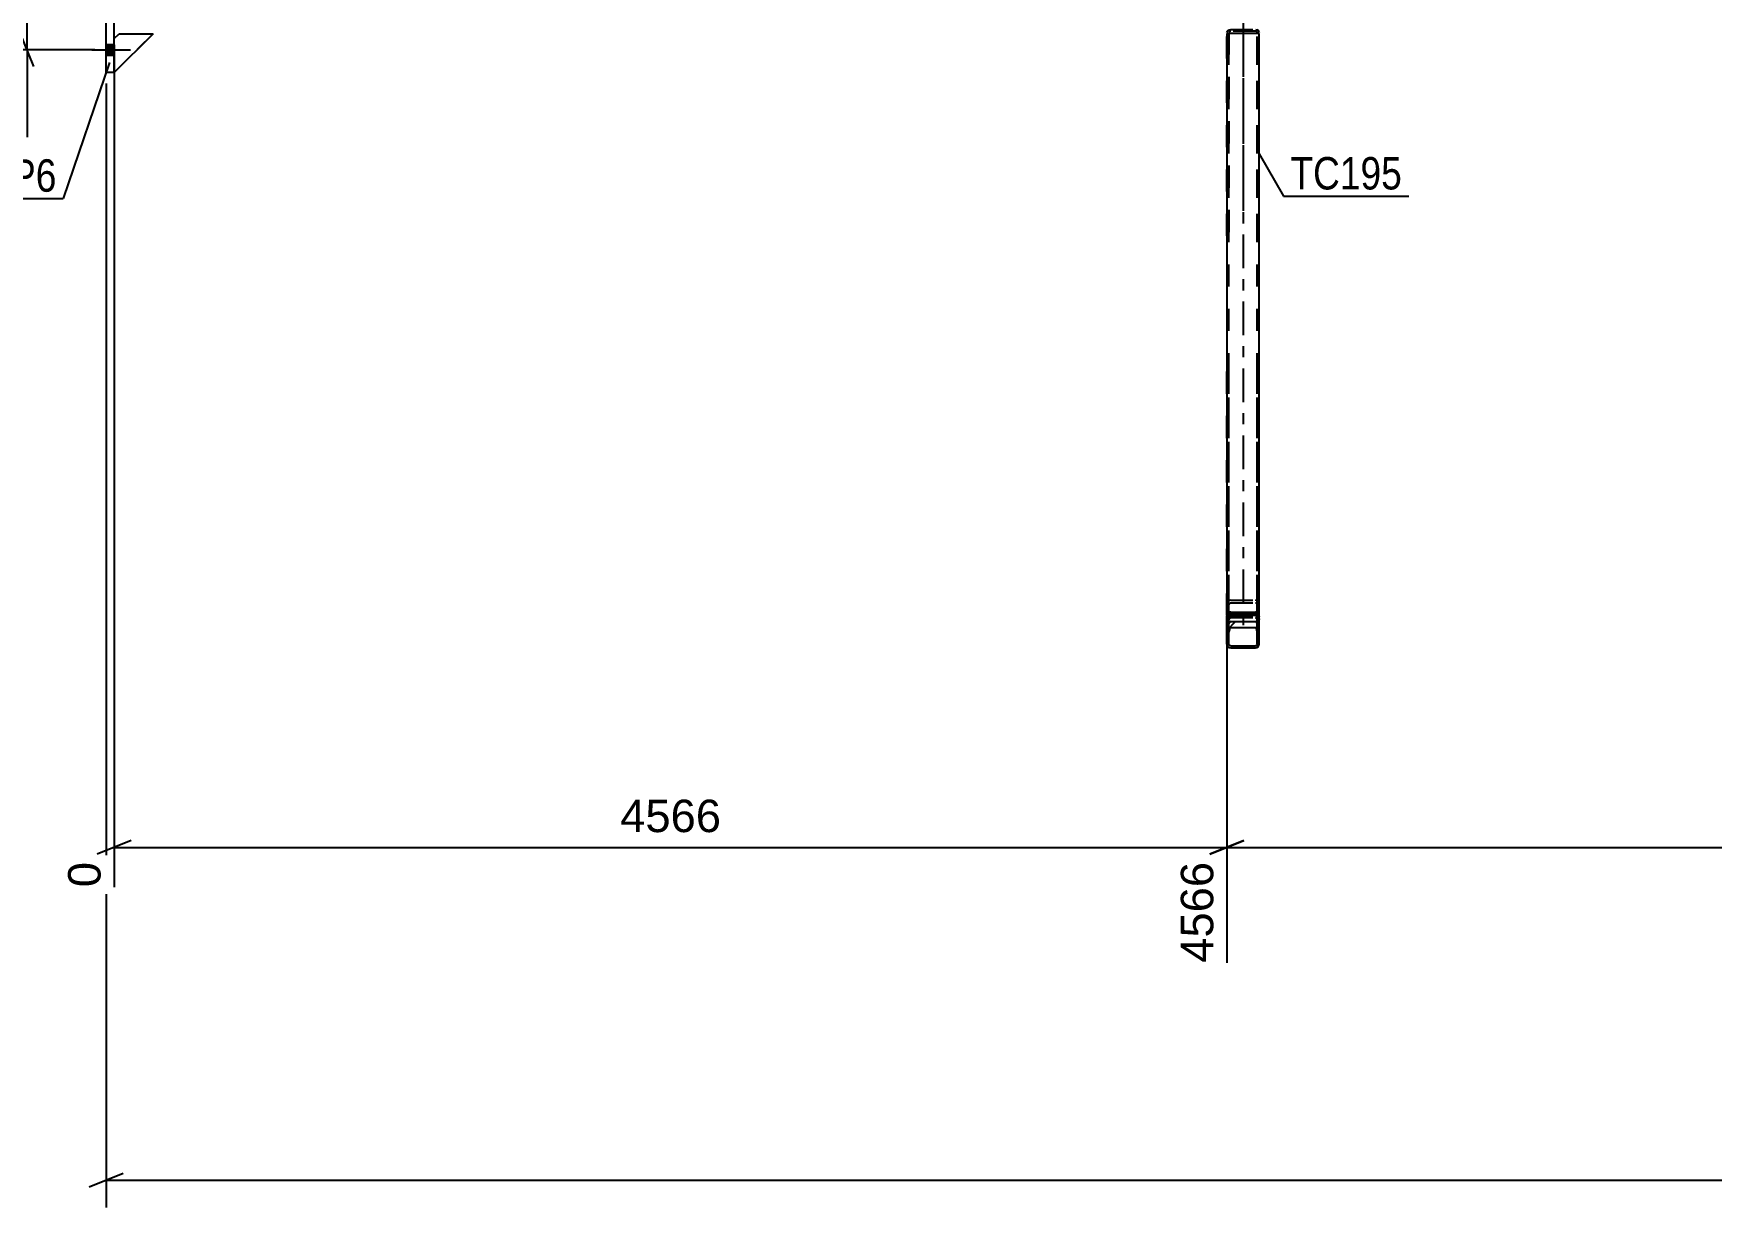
# Model space of a CAD drawing. Header units: millimetres. Extents: x -82 to 1107, y -546 to 295.
# Drawn here: x -7.1 to 141.1, y 100.1 to 203.8 of the extents above; entities that cross this region are included whole.
import ezdxf

# ---------------------------------------------------------------- set-up
doc = ezdxf.new("R2010")
doc.units = ezdxf.units.MM
doc.linetypes.add('DXK_LINE_DOT2', pattern=[3.9198, 1.9599, -1.9599])
doc.linetypes.add('DXK_LINE_DOT3', pattern=[5.9187, 2.979, -0.9799, 0.9799, -0.9799])
doc.styles.add('Arial', font='ARIAL.TTF', dxfattribs={"height": 0.2})
doc.styles.add('Arial Narrow', font='ARIALN.TTF', dxfattribs={"height": 0.2})

# ---------------------------------------------------------------- blocks, each defined once
blk = doc.blocks.new('Bolt-761553693-3289 - 3219')
at = {"linetype": 'Continuous'}
for points in [[(0, 210.51), (0, 211.45), (-0.71, 211.45), (-0.71, 210.51)], [(0, 210.51), (0, 211.45), (-0.71, 211.45), (-0.71, 210.51)], [(0, 201.94), (0, 202.88), (-0.71, 202.88), (-0.71, 201.94)], [(0, 201.94), (0, 202.88), (-0.71, 202.88), (-0.71, 201.94)]]:
    blk.add_hatch(color=1, dxfattribs=at).paths.add_polyline_path(points)
at = {"color": 1, "linetype": 'Continuous'}
for p, q in [((-1.97, 210.98), (1.43, 210.98)), ((-1.97, 210.98), (1.43, 210.98)), ((-0.71, 211.45), (0, 211.45)), ((-0.71, 211.45), (0, 211.45)), ((-0.71, 210.51), (0, 210.51)), ((-0.71, 210.51), (0, 210.51)), ((-1.97, 202.41), (1.43, 202.41)), ((-1.97, 202.41), (1.43, 202.41)), ((-0.71, 202.88), (0, 202.88)), ((-0.71, 202.88), (0, 202.88)), ((-0.71, 201.94), (0, 201.94)), ((-0.71, 201.94), (0, 201.94))]:
    blk.add_line(p, q, dxfattribs=at)
blk = doc.blocks.new('Part-761553693-3291 - 3219')
at = {"linetype": 'Continuous'}
h = blk.add_hatch(dxfattribs=at)
h.set_pattern_fill('', scale=0.7, style=0, pattern_type=0)
h.set_pattern_definition([(45, (100.9165, 149.5771), (-1.5715, 1.5715), [])])
h.paths.add_polyline_path([(100.79, 149.55), (100.92, 149.58), (101.03, 149.65), (101.1, 149.76), (101.13, 149.89), (101.13, 150.12), (100.96, 150.12), (100.96, 149.89), (100.94, 149.83), (100.91, 149.77), (100.85, 149.74), (100.79, 149.72), (98.61, 149.72), (98.55, 149.74), (98.49, 149.77), (98.46, 149.83), (98.44, 149.89), (98.44, 150.12), (98.27, 150.12), (98.27, 149.89), (98.3, 149.76), (98.37, 149.65), (98.48, 149.58), (98.61, 149.55)])
at = {"color": 7, "linetype": 'DXK_LINE_DOT2'}
for p, q in [((98.3, 152.2), (98.27, 152.07)), ((98.27, 150.12), (98.27, 152.07)), ((98.37, 152.31), (98.3, 152.2)), ((98.48, 152.38), (98.37, 152.31)), ((98.44, 152.07), (98.46, 152.13)), ((98.44, 150.12), (98.44, 152.07)), ((98.46, 152.13), (98.49, 152.19)), ((98.61, 152.41), (98.48, 152.38)), ((98.49, 152.19), (98.55, 152.22)), ((98.55, 152.22), (98.61, 152.24)), ((98.61, 152.41), (100.79, 152.41)), ((98.61, 152.24), (100.79, 152.24)), ((100.92, 152.38), (100.79, 152.41)), ((100.79, 152.24), (100.85, 152.22)), ((100.85, 152.22), (100.91, 152.19)), ((100.91, 152.19), (100.94, 152.13)), ((101.03, 152.31), (100.92, 152.38)), ((100.94, 152.13), (100.96, 152.07)), ((100.96, 150.12), (100.96, 152.07)), ((101.1, 152.2), (101.03, 152.31)), ((101.13, 152.07), (101.1, 152.2)), ((101.13, 150.12), (101.13, 152.07))]:
    blk.add_line(p, q, dxfattribs=at)
at = {"color": 2, "linetype": 'Continuous'}
for p, q in [((98.27, 149.89), (98.27, 150.12)), ((98.27, 150.12), (98.44, 150.12)), ((98.27, 149.89), (98.3, 149.76)), ((98.44, 149.89), (98.44, 150.12)), ((98.46, 149.83), (98.44, 149.89)), ((98.49, 149.77), (98.46, 149.83)), ((98.55, 149.74), (98.49, 149.77)), ((98.61, 149.72), (98.55, 149.74)), ((98.61, 149.72), (100.79, 149.72)), ((100.85, 149.74), (100.79, 149.72)), ((100.91, 149.77), (100.85, 149.74)), ((100.94, 149.83), (100.91, 149.77)), ((100.96, 149.89), (100.94, 149.83)), ((100.96, 149.89), (100.96, 150.12)), ((100.96, 150.12), (101.13, 150.12)), ((101.1, 149.76), (101.13, 149.89)), ((101.13, 149.89), (101.13, 150.12)), ((98.48, 149.58), (98.61, 149.55)), ((98.61, 149.55), (100.79, 149.55)), ((100.79, 149.55), (100.92, 149.58))]:
    blk.add_line(p, q, dxfattribs=at)
for centre, start, end in [((98.61, 149.89), 202.5, 247.5), ((100.79, 149.89), 292.5, 337.5)]:
    blk.add_arc(centre, 0.343, start, end, dxfattribs=at)
blk = doc.blocks.new('Part-761553693-3337 - 3219')
at = {"color": 7, "linetype": 'DXK_LINE_DOT2'}
for p, q in [((0, 203.39), (0.43, 203.81)), ((3.43, 203.81), (0, 200.39)), ((0, 200.39), (0, 203.39)), ((0.43, 203.81), (3.43, 203.81))]:
    blk.add_line(p, q, dxfattribs=at)
blk = doc.blocks.new('Part-761553693-3412 - 3219')
at = {"linetype": 'Continuous'}
h = blk.add_hatch(dxfattribs=at)
h.set_pattern_fill('', scale=0.7, style=0, pattern_type=0)
h.set_pattern_definition([(45, (101.1282, 152.3616), (-1.5715, 1.5715), [])])
h.paths.add_polyline_path([(101.13, 151.87), (101.13, 152.36), (101.1, 152.5), (101.03, 152.62), (100.92, 152.7), (100.79, 152.72), (98.61, 152.72), (98.48, 152.7), (98.37, 152.62), (98.3, 152.5), (98.27, 152.36), (98.27, 151.87), (98.44, 151.87), (98.44, 152.36), (98.46, 152.43), (98.49, 152.49), (98.55, 152.53), (98.61, 152.54), (100.79, 152.54), (100.85, 152.53), (100.91, 152.49), (100.94, 152.43), (100.96, 152.36), (100.96, 151.87)])
at = {"color": 2, "linetype": 'Continuous'}
for p, q in [((98.61, 152.72), (98.48, 152.7)), ((98.61, 152.72), (100.79, 152.72)), ((100.92, 152.7), (100.79, 152.72)), ((98.3, 152.5), (98.27, 152.36)), ((98.27, 152.36), (98.27, 151.87)), ((98.27, 151.87), (98.44, 151.87)), ((98.44, 152.36), (98.46, 152.43)), ((98.46, 152.37), (98.44, 152.31)), ((98.44, 151.87), (98.44, 152.36)), ((98.46, 152.43), (98.49, 152.49)), ((98.49, 152.42), (98.46, 152.37)), ((98.49, 152.49), (98.55, 152.53)), ((98.55, 152.46), (98.49, 152.42)), ((98.55, 152.53), (98.61, 152.54)), ((98.61, 152.47), (98.55, 152.46)), ((98.61, 152.54), (100.79, 152.54)), ((98.61, 152.47), (100.79, 152.47)), ((100.79, 152.54), (100.85, 152.53)), ((100.85, 152.46), (100.79, 152.47)), ((100.85, 152.53), (100.91, 152.49)), ((100.91, 152.42), (100.85, 152.46)), ((100.91, 152.49), (100.94, 152.43)), ((100.94, 152.37), (100.91, 152.42)), ((100.94, 152.43), (100.96, 152.36)), ((100.96, 152.31), (100.94, 152.37)), ((100.96, 151.87), (100.96, 152.36)), ((100.96, 151.87), (101.13, 151.87)), ((101.13, 152.36), (101.1, 152.5)), ((101.13, 151.87), (101.13, 152.36))]:
    blk.add_line(p, q, dxfattribs=at)
at = {"color": 7, "linetype": 'DXK_LINE_DOT2'}
for p, q in [((98.48, 152.61), (98.61, 152.63)), ((98.61, 152.63), (100.79, 152.63)), ((100.79, 152.63), (100.92, 152.61)), ((98.27, 152.31), (98.3, 152.43)), ((98.27, 151.87), (98.27, 152.36)), ((98.3, 152.43), (98.37, 152.54)), ((98.37, 152.54), (98.48, 152.61)), ((98.44, 151.87), (98.44, 152.36)), ((100.92, 152.61), (101.03, 152.54)), ((100.96, 151.87), (100.96, 152.36)), ((101.03, 152.54), (101.1, 152.43)), ((101.1, 152.43), (101.13, 152.31)), ((101.13, 151.87), (101.13, 152.36))]:
    blk.add_line(p, q, dxfattribs=at)
at = {"color": 2, "linetype": 'Continuous'}
for centre, start, end in [((98.63, 152.37), 114.1333, 159.07), ((100.77, 152.37), 20.93, 65.8667)]:
    blk.add_arc(centre, 0.353, start, end, dxfattribs=at)
blk = doc.blocks.new('Part-761553693-3335 - 3219')
at = {"color": 7, "linetype": 'DXK_LINE_DOT2'}
for p, q in [((0, 203.39), (0.43, 203.81)), ((3.43, 203.81), (0, 200.39)), ((0, 200.39), (0, 203.39)), ((0.43, 203.81), (3.43, 203.81))]:
    blk.add_line(p, q, dxfattribs=at)
blk = doc.blocks.new('Part-761553693-3336 - 3219')
at = {"color": 2, "linetype": 'Continuous'}
for p, q in [((0, 203.39), (0.43, 203.81)), ((0, 200.39), (3.43, 203.81)), ((0.43, 203.81), (3.43, 203.81)), ((0, 200.39), (0, 200.41))]:
    blk.add_line(p, q, dxfattribs=at)
at = {"color": 7, "linetype": 'DXK_LINE_DOT2'}
blk.add_line((0, 200.41), (0, 203.39), dxfattribs=at)
blk = doc.blocks.new('Part-761553693-3411 - 3219')
at = {"color": 7, "linetype": 'DXK_LINE_DOT3'}
blk.add_line((99.7, 210.87), (99.7, 187.3), dxfattribs=at)
at = {"color": 7, "linetype": 'DXK_LINE_DOT2'}
for p, q in [((98.27, 203.93), (98.29, 204)), ((98.27, 185.95), (98.27, 203.93)), ((101.13, 203.84), (98.27, 203.84)), ((98.29, 204), (98.3, 204.02)), ((98.3, 204.02), (98.37, 204.11)), ((98.37, 204.11), (98.48, 204.17)), ((98.46, 203.97), (98.44, 203.93)), ((98.44, 203.93), (98.44, 185.95)), ((98.49, 204), (98.46, 203.97)), ((98.48, 204.17), (98.61, 204.19)), ((98.55, 204.04), (98.49, 204)), ((98.61, 204.05), (98.55, 204.04)), ((98.61, 204.19), (100.79, 204.19)), ((100.79, 204.05), (98.61, 204.05)), ((100.79, 204.19), (100.92, 204.17)), ((100.85, 204.04), (100.79, 204.05)), ((100.91, 204.01), (100.85, 204.04)), ((100.94, 203.97), (100.91, 204.01)), ((101.03, 204.11), (100.92, 204.17)), ((100.96, 203.93), (100.94, 203.97)), ((100.96, 185.95), (100.96, 203.93)), ((101.1, 204.02), (101.03, 204.11)), ((101.1, 204.02), (101.1, 204)), ((101.1, 204), (101.13, 203.93)), ((101.13, 185.95), (101.13, 203.93))]:
    blk.add_line(p, q, dxfattribs=at)
blk = doc.blocks.new('Part-761553693-3424 - 3219')
at = {"color": 2, "linetype": 'Continuous'}
for p, q in [((-0.71, 212.98), (0, 212.98)), ((-0.71, 200.41), (-0.71, 212.98)), ((0, 200.41), (0, 212.98)), ((-0.71, 200.41), (0, 200.41))]:
    blk.add_line(p, q, dxfattribs=at)
blk = doc.blocks.new('Part-761553693-3436 - 3219')
at = {"linetype": 'Continuous'}
h = blk.add_hatch(dxfattribs=at)
h.set_pattern_fill('', scale=0.7, style=0, pattern_type=0)
h.set_pattern_definition([(45, (101.1281, 150.821), (-1.5715, 1.5715), [])])
h.paths.add_polyline_path([(101.13, 150.12), (101.13, 150.82), (101.1, 151.22), (101.03, 151.57), (100.92, 151.79), (100.79, 151.87), (98.61, 151.87), (98.48, 151.79), (98.37, 151.57), (98.3, 151.22), (98.27, 150.82), (98.27, 150.12), (98.44, 150.12), (98.44, 150.82), (98.46, 151.02), (98.49, 151.19), (98.55, 151.31), (98.61, 151.35), (100.79, 151.35), (100.85, 151.31), (100.91, 151.19), (100.94, 151.02), (100.96, 150.82), (100.96, 150.12)])
at = {"color": 2, "linetype": 'Continuous'}
for p, q in [((100.79, 203.84), (98.27, 203.84)), ((98.27, 203.84), (98.27, 152.36)), ((101.13, 203.84), (100.79, 203.84)), ((101.13, 152.36), (101.13, 203.84)), ((98.27, 150.82), (98.27, 151.87)), ((98.3, 151.22), (98.27, 150.82)), ((98.61, 151.87), (98.48, 151.79)), ((98.55, 151.31), (98.61, 151.35)), ((98.61, 151.87), (100.79, 151.87)), ((98.61, 151.35), (100.79, 151.35)), ((100.92, 151.79), (100.79, 151.87)), ((100.79, 151.35), (100.85, 151.31)), ((101.13, 150.82), (101.1, 151.22)), ((101.13, 150.82), (101.13, 151.87)), ((98.27, 150.12), (98.27, 150.82)), ((98.27, 150.12), (98.44, 150.12)), ((98.44, 150.82), (98.46, 151.02)), ((98.44, 150.12), (98.44, 150.82)), ((100.94, 151.02), (100.96, 150.82)), ((100.96, 150.12), (100.96, 150.82)), ((100.96, 150.12), (101.13, 150.12)), ((101.13, 150.12), (101.13, 150.82))]:
    blk.add_line(p, q, dxfattribs=at)
at = {"color": 7, "linetype": 'DXK_LINE_DOT2'}
for p, q in [((98.44, 150.12), (98.44, 203.84)), ((100.94, 203.84), (100.85, 203.84)), ((100.96, 203.84), (100.94, 203.84)), ((100.96, 150.12), (100.96, 203.84)), ((98.27, 151.87), (98.27, 152.36)), ((98.27, 152.07), (98.3, 152.2)), ((98.3, 152.2), (98.37, 152.31)), ((98.37, 152.31), (98.48, 152.38)), ((98.46, 152.13), (98.44, 152.07)), ((98.49, 152.19), (98.46, 152.13)), ((98.48, 152.38), (98.61, 152.41)), ((98.55, 152.22), (98.49, 152.19)), ((98.61, 152.24), (98.55, 152.22)), ((98.61, 152.41), (100.79, 152.41)), ((98.61, 152.24), (100.79, 152.24)), ((100.79, 152.41), (100.92, 152.38)), ((100.85, 152.22), (100.79, 152.24)), ((100.91, 152.19), (100.85, 152.22)), ((100.94, 152.13), (100.91, 152.19)), ((100.92, 152.38), (101.03, 152.31)), ((100.96, 152.07), (100.94, 152.13)), ((101.03, 152.31), (101.1, 152.2)), ((101.1, 152.2), (101.13, 152.07)), ((101.13, 151.87), (101.13, 152.36)), ((98.27, 150.12), (98.27, 150.82)), ((101.13, 150.12), (101.13, 150.82))]:
    blk.add_line(p, q, dxfattribs=at)
at = {"color": 7, "linetype": 'DXK_LINE_DOT3'}
blk.add_line((99.7, 203.84), (99.7, 150.98), dxfattribs=at)
at = {"color": 2, "linetype": 'Continuous'}
for centre, radius, start, end in [((99.56, 151.13), 1.26, 148.2485, 175.6682), ((99.09, 150.97), 0.632, 148.2485, 175.6682), ((100.31, 150.97), 0.632, 4.3318, 31.7515), ((99.84, 151.13), 1.26, 4.3318, 31.7515)]:
    blk.add_arc(centre, radius, start, end, dxfattribs=at)
blk = doc.blocks.new('Part-761553693-8363 - 3219')
at = {"color": 7, "linetype": 'DXK_LINE_DOT2'}
for p, q in [((98.27, 152.41), (98.27, 174.4)), ((98.44, 152.41), (98.44, 174.4)), ((100.96, 152.41), (100.96, 174.4)), ((101.13, 152.41), (101.13, 174.4)), ((98.3, 153.48), (98.27, 153.31)), ((98.37, 153.63), (98.3, 153.48)), ((98.48, 153.73), (98.37, 153.63)), ((98.44, 153.31), (98.46, 153.39)), ((98.46, 153.39), (98.49, 153.47)), ((98.61, 153.76), (98.48, 153.73)), ((98.49, 153.47), (98.55, 153.52)), ((98.55, 153.52), (98.61, 153.54)), ((98.61, 153.76), (100.79, 153.76)), ((98.61, 153.54), (100.79, 153.54)), ((100.92, 153.73), (100.79, 153.76)), ((100.79, 153.54), (100.85, 153.52)), ((100.85, 153.52), (100.91, 153.47)), ((100.91, 153.47), (100.94, 153.39)), ((101.03, 153.63), (100.92, 153.73)), ((100.94, 153.39), (100.96, 153.31)), ((101.1, 153.48), (101.03, 153.63)), ((101.13, 153.31), (101.1, 153.48)), ((101.13, 152.41), (98.27, 152.41))]:
    blk.add_line(p, q, dxfattribs=at)
blk = doc.blocks.new('StraightDimension-761553693-3738 - 3219')
at = {"color": 7, "linetype": 'Continuous'}
for p, q in [((-8.29, 208.19), (-7.09, 205.19)), ((-1, 206.69), (-10.54, 206.69)), ((-7.69, 202.41), (-7.69, 206.69)), ((-7.09, 200.91), (-8.29, 203.91)), ((-1.71, 202.41), (-10.54, 202.41)), ((-7.69, 202.41), (-7.69, 194.67)), ((-7.69, 202.41), (-7.69, 194.67))]:
    blk.add_line(p, q, dxfattribs=at)
at = {"color": 0}
blk.add_wipeout([(-8.44, 201.88), (-12.64, 201.88), (-12.64, 195.2), (-8.44, 195.2)], dxfattribs=at)
at = {"color": 3, "style": 'Arial Narrow'}
blk.add_text('150', height=2.863, rotation=90.0002, dxfattribs=at).set_placement((-9.04, 195.8))
blk = doc.blocks.new('StraightDimension-761553693-3873 - 3219')
at = {"color": 7, "linetype": 'Continuous'}
for p, q in [((-0.71, 199.41), (-0.71, 100.1)), ((0.79, 103.1), (-2.21, 101.9)), ((-0.71, 102.5), (674.97, 102.5))]:
    blk.add_line(p, q, dxfattribs=at)
blk = doc.blocks.new('StraightDimension-761553693-29161 - 3219')
at = {"color": 7, "linetype": 'Continuous'}
for p, q in [((98.27, 202.84), (98.27, 121.73)), ((99.77, 132.52), (96.77, 131.32)), ((98.27, 131.92), (269.7, 131.92))]:
    blk.add_line(p, q, dxfattribs=at)
blk = doc.blocks.new('StraightDimension-761553693-29162 - 3219')
at = {"color": 7, "linetype": 'Continuous'}
for p, q in [((0, 202.84), (0, 128.4)), ((98.27, 202.84), (98.27, 121.73)), ((1.5, 132.52), (-1.5, 131.32)), ((0, 131.92), (98.27, 131.92)), ((96.77, 131.32), (99.77, 132.52))]:
    blk.add_line(p, q, dxfattribs=at)
at = {"color": 0}
blk.add_wipeout([(54.18, 132.67), (54.18, 136.87), (44.09, 136.87), (44.09, 132.67)], dxfattribs=at)
at = {"color": 3, "style": 'Arial'}
blk.add_text('4566', height=2.865, dxfattribs=at).set_placement((44.69, 133.27))
at = {"color": 0, "linetype": 'Continuous'}
for points in [[(-0.6, 131.22), (-4.8, 131.22), (-4.8, 127.8), (-0.6, 127.8)], [(97.67, 131.22), (93.47, 131.22), (93.47, 121.13), (97.67, 121.13)]]:
    blk.add_wipeout(points, dxfattribs=at)
at = {"color": 3, "linetype": 'Continuous', "style": 'Arial'}
for s, height, p in [('0', 2.87, (-1.2, 128.4)), ('4566', 2.865, (97.07, 121.73))]:
    blk.add_text(s, height=height, rotation=90.0002, dxfattribs=at).set_placement(p)
blk = doc.blocks.new('Mark-761553693-3420 - 3219')
at = {"color": 0}
blk.add_wipeout([(-5.09, 189.86), (-5.09, 192.86), (-11.3, 192.86), (-11.3, 189.86)], dxfattribs=at)
blk.add_wipeout([(-5.09, 189.86), (-5.09, 192.86), (-11.3, 192.86), (-11.3, 189.86)], dxfattribs=at)
at = {"color": 30, "linetype": 'Continuous'}
for p in [(-0.42, 201.28), (-11.9, 189.26)]:
    blk.add_line(p, (-4.49, 189.26), dxfattribs=at)
at = {"color": 3, "style": 'Arial Narrow'}
blk.add_text('SP6', height=2.863, dxfattribs=at).set_placement((-11.3, 189.86))
blk = doc.blocks.new('Mark-761553693-3432 - 3219')
at = {"color": 0}
blk.add_wipeout([(113.74, 190.06), (113.74, 193.06), (103.88, 193.06), (103.88, 190.06)], dxfattribs=at)
blk.add_wipeout([(113.74, 190.06), (113.74, 193.06), (103.88, 193.06), (103.88, 190.06)], dxfattribs=at)
at = {"color": 30, "linetype": 'Continuous'}
for p, q in [((101.13, 193.2), (103.28, 189.46)), ((103.28, 189.46), (114.34, 189.46))]:
    blk.add_line(p, q, dxfattribs=at)
at = {"color": 3, "style": 'Arial Narrow'}
blk.add_text('TC195', height=2.863, dxfattribs=at).set_placement((103.88, 190.06))

msp = doc.modelspace()

# ---------------------------------------------------------------- block references
for name in ['Part-761553693-3424 - 3219', 'Bolt-761553693-3289 - 3219', 'Part-761553693-3411 - 3219', 'Part-761553693-3337 - 3219', 'Part-761553693-3335 - 3219', 'Part-761553693-3336 - 3219', 'Part-761553693-3436 - 3219', 'Part-761553693-8363 - 3219', 'Part-761553693-3412 - 3219', 'Part-761553693-3291 - 3219']:
    msp.add_blockref(name, (0, 0))

# ---------------------------------------------------------------- next in the draw order: block references
msp.add_blockref('StraightDimension-761553693-3738 - 3219', (0, 0))

# ---------------------------------------------------------------- next in the draw order: block references
msp.add_blockref('StraightDimension-761553693-3873 - 3219', (0, 0))

# ---------------------------------------------------------------- next in the draw order: block references
msp.add_blockref('StraightDimension-761553693-29161 - 3219', (0, 0))

# ---------------------------------------------------------------- next in the draw order: block references
for name in ['StraightDimension-761553693-29162 - 3219', 'Mark-761553693-3432 - 3219']:
    msp.add_blockref(name, (0, 0))

# ---------------------------------------------------------------- next in the draw order: block references
msp.add_blockref('Mark-761553693-3420 - 3219', (0, 0))

doc.saveas('drawing.dxf')
